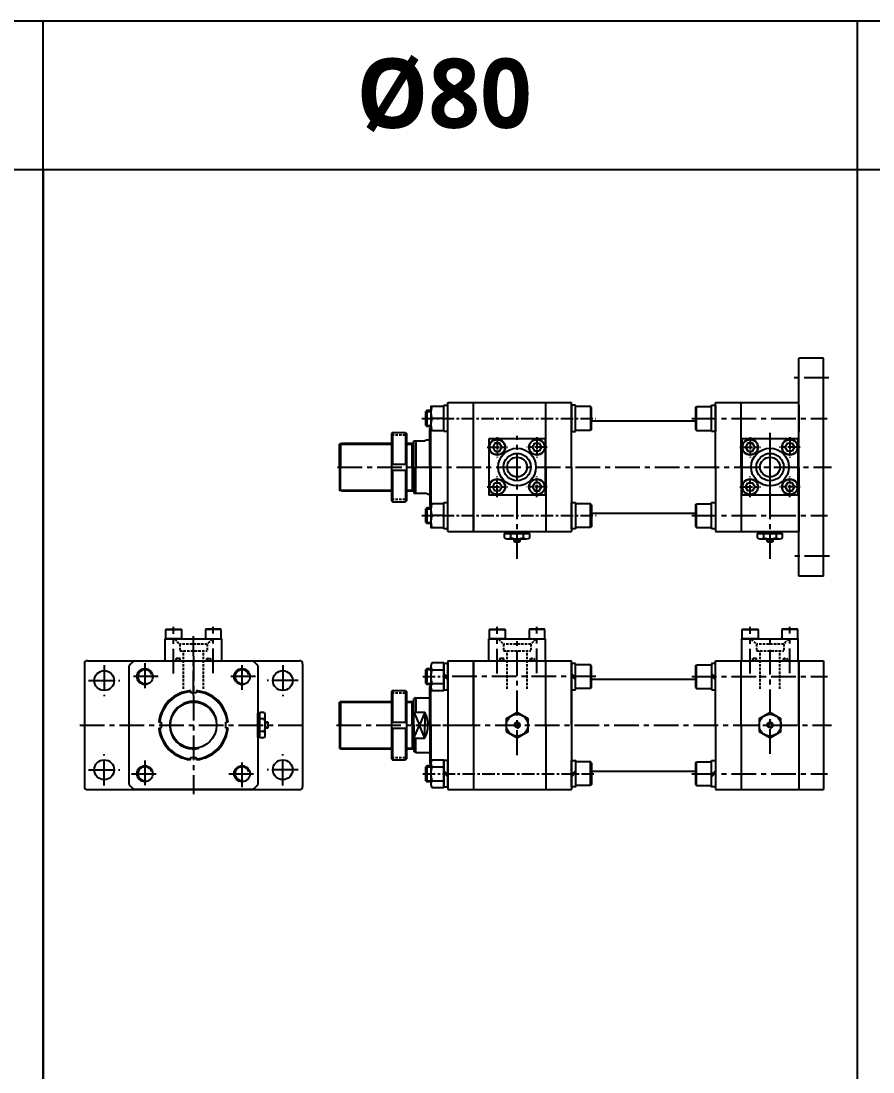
# Model space of a CAD drawing. Extents: x -819 to 9283, y 0 to 5329.
# Drawn here: x 2591 to 3450, y 4268 to 5329 of the extents above; entities that cross this region are included whole.
import ezdxf

# ---------------------------------------------------------------- set-up
doc = ezdxf.new("R2010")
doc.units = 0
doc.header["$LTSCALE"] = 10
doc.header["$MEASUREMENT"] = 0
for name, pattern in [('CENTER', [2, 1.25, -0.25, 0.25, -0.25]), ('CENTERX2', [4, 2.5, -0.5, 0.5, -0.5]), ('HIDDEN', [0.375, 0.25, -0.125])]:
    doc.linetypes.add(name, pattern=pattern)
doc.layers.get('0').update_dxf_attribs({"linetype": 'CONTINUOUS'})
doc.layers.get('DEFPOINTS').update_dxf_attribs({"linetype": 'CONTINUOUS'})
for name, color, linetype in [('CEN', 1, 'CENTERX2'), ('CENTER', 1, 'CENTER'), ('DIM', 2, 'CONTINUOUS'), ('ML', 7, 'CONTINUOUS')]:
    doc.layers.add(name, color=color, linetype=linetype)
doc.styles.add('문자', font='romans.shx')

msp = doc.modelspace()

# ---------------------------------------------------------------- linework, layer by layer
for p, q in [((5585.1, 5328.6), (0, 5328.6)), ((2613, 3208.2), (2613, 5328.6)), ((3434, 3208.2), (3434, 5328.6)), ((2613, 5178.6), (971, 5178.6)), ((2613, 5178.6), (1792, 5178.6)), ((5585.1, 5178.6), (2613, 5178.6)), ((2613, 5178.6), (2613, 3208.2)), ((3434, 5178.6), (2613, 5178.6)), ((3087.9, 4803.8), (3088.4, 4803.3)), ((3087.9, 4803.8), (3093.9, 4803.8)), ((3088.4, 4803.3), (3093.4, 4803.3)), ((3093.9, 4803.8), (3093.4, 4803.3)), ((3342.9, 4803.8), (3343.4, 4803.3)), ((3342.9, 4803.8), (3348.9, 4803.8)), ((3343.4, 4803.3), (3348.4, 4803.3)), ((3348.9, 4803.8), (3348.4, 4803.3)), ((2839.5, 4615.3), (2839.5, 4621.3)), ((2839.5, 4621.3), (2840, 4620.8)), ((2839.5, 4615.3), (2840, 4615.8)), ((2840, 4615.8), (2840, 4620.8)), ((3016.9, 4555.4), (3016.9, 4583.1))]:
    msp.add_line(p, q)
at = {"color": 7, "linetype": 'Continuous'}
for p, q in [((3078.9, 4813.7), (3102.9, 4813.7)), ((3078.9, 4811.7), (3078.9, 4813.7)), ((3102.9, 4811.7), (3102.9, 4813.7)), ((3333.9, 4813.7), (3357.9, 4813.7)), ((3333.9, 4811.7), (3333.9, 4813.7)), ((3357.9, 4811.7), (3357.9, 4813.7)), ((3078.2, 4807.3), (3078.2, 4811.7)), ((3078.2, 4811.7), (3090.9, 4811.7)), ((3081.4, 4806.3), (3100.4, 4806.3)), ((3084.6, 4807.3), (3084.6, 4811.7)), ((3088.4, 4803.3), (3088.4, 4806.3)), ((3090.9, 4811.7), (3103.6, 4811.7)), ((3093.4, 4803.3), (3093.4, 4806.3)), ((3097.3, 4807.3), (3097.3, 4811.7)), ((3103.6, 4807.3), (3103.6, 4811.7)), ((3333.2, 4807.3), (3333.2, 4811.7)), ((3333.2, 4811.7), (3345.9, 4811.7)), ((3336.4, 4806.3), (3355.4, 4806.3)), ((3339.6, 4807.3), (3339.6, 4811.7)), ((3343.4, 4803.3), (3343.4, 4806.3)), ((3345.9, 4811.7), (3358.6, 4811.7)), ((3348.4, 4803.3), (3348.4, 4806.3)), ((3352.3, 4807.3), (3352.3, 4811.7)), ((3358.6, 4807.3), (3358.6, 4811.7)), ((2829.6, 4606.3), (2829.6, 4630.3)), ((2831.6, 4630.3), (2829.6, 4630.3)), ((2836, 4631), (2831.6, 4631)), ((2831.6, 4618.3), (2831.6, 4631)), ((2836, 4624.6), (2831.6, 4624.6)), ((2837, 4608.7), (2837, 4627.8)), ((2831.6, 4605.6), (2831.6, 4618.3)), ((2836, 4611.9), (2831.6, 4611.9)), ((2840, 4620.8), (2837, 4620.8)), ((2840, 4615.8), (2837, 4615.8)), ((2831.6, 4606.3), (2829.6, 4606.3)), ((2836, 4605.6), (2831.6, 4605.6))]:
    msp.add_line(p, q, dxfattribs=at)
at = {"color": 3}
for p, q in [((3087.9, 4803.8), (3087.9, 4806.3)), ((3093.9, 4803.8), (3093.9, 4806.3)), ((3342.9, 4803.8), (3342.9, 4806.3)), ((3348.9, 4803.8), (3348.9, 4806.3)), ((2839.5, 4621.3), (2837, 4621.3)), ((2839.5, 4615.3), (2837, 4615.3))]:
    msp.add_line(p, q, dxfattribs=at)
at = {"color": 7, "linetype": 'Continuous'}
for points in [[(3079.9, 4611.9), (3090.9, 4605.6), (3101.9, 4611.9), (3101.9, 4624.6), (3090.9, 4631), (3079.9, 4624.6)], [(3334.9, 4611.9), (3345.9, 4605.6), (3356.9, 4611.9), (3356.9, 4624.6), (3345.9, 4631), (3334.9, 4624.6)], [(3090.1, 4619.8), (3089.2, 4618.3), (3090.1, 4616.8), (3091.8, 4616.8), (3092.7, 4618.3), (3091.8, 4619.8)], [(3345.1, 4619.8), (3344.2, 4618.3), (3345.1, 4616.8), (3346.8, 4616.8), (3347.7, 4618.3), (3346.8, 4619.8)]]:
    msp.add_lwpolyline(points, close=True, dxfattribs=at)
for centre, radius in [((3090.9, 4618.3), 11), ((3345.9, 4618.3), 11), ((3090.9, 4618.3), 2.5), ((3345.9, 4618.3), 2.5)]:
    msp.add_circle(centre, radius, dxfattribs=at)
for centre, radius, start, end in [((3081.4, 4811.9), 5.62, 235.6158, 270), ((3081.4, 4811.9), 5.62, 235.6158, 304.3842), ((3090.9, 4827.3), 21, 252.412, 270), ((3090.9, 4827.3), 21, 270, 287.588), ((3100.4, 4811.9), 5.62, 235.6158, 304.3842), ((3336.4, 4811.9), 5.62, 235.6158, 270), ((3336.4, 4811.9), 5.62, 235.6158, 304.3842), ((3345.9, 4827.3), 21, 252.412, 270), ((3345.9, 4827.3), 21, 270, 287.588), ((3355.4, 4811.9), 5.62, 235.6158, 304.3842), ((2831.4, 4627.8), 5.62, 325.6158, 34.3842), ((2816, 4618.3), 21, 0, 17.588), ((2816, 4618.3), 21, 342.412, 0), ((2831.4, 4608.7), 5.62, 325.6158, 34.3842), ((2831.4, 4608.7), 5.62, 325.6158, 0)]:
    msp.add_arc(centre, radius, start, end, dxfattribs=at)
at = {"layer": 'CEN'}
for p, q in [((3405.3, 4968.7), (3369.4, 4968.7)), ((3267, 4927.7), (3403.6, 4927.7)), ((3090.9, 4786.1), (3090.9, 4910.2)), ((3345.9, 4848.3), (3345.9, 4917.5)), ((3345.9, 4786.1), (3345.9, 4910.2)), ((2909.7, 4878.7), (3407.9, 4878.7)), ((3345.9, 4878.7), (3345.9, 4878.8)), ((3345.9, 4878.7), (3345.9, 4878.6)), ((3267, 4829.7), (3403.9, 4829.7)), ((3405.8, 4788.7), (3368.3, 4788.7)), ((2744.6, 4670.4), (2744.6, 4717.5)), ((2764.6, 4648.2), (2764.6, 4708)), ((2784.6, 4670.7), (2784.6, 4717.5)), ((3070.9, 4670.4), (3070.9, 4717.5)), ((3090.9, 4588.2), (3090.9, 4708)), ((3110.9, 4670.7), (3110.9, 4717.5)), ((3325.9, 4670.4), (3325.9, 4717.5)), ((3345.9, 4589.4), (3345.9, 4708.6)), ((3365.9, 4670.7), (3365.9, 4717.5)), ((2764.6, 4687.9), (2764.6, 4548.6)), ((2674.6, 4678.9), (2674.6, 4647.6)), ((2715.6, 4680.7), (2715.6, 4653.8)), ((2813.6, 4653.8), (2813.6, 4680.7)), ((2854.6, 4678.9), (2854.6, 4647.6)), ((2729.1, 4667.3), (2702.1, 4667.3)), ((2827.1, 4667.3), (2800.1, 4667.3)), ((3170.3, 4667.3), (3016.8, 4667.3)), ((3267, 4667.3), (3403.9, 4667.3)), ((2658.9, 4663.3), (2690.3, 4663.3)), ((2870.3, 4663.3), (2838.9, 4663.3)), ((2650, 4618.3), (2878.1, 4618.3)), ((2908.7, 4618.3), (3407.9, 4618.3)), ((3015.9, 4618.3), (3053, 4618.3)), ((2674.6, 4557.6), (2674.6, 4588.9)), ((2715.6, 4582.7), (2715.6, 4555.8)), ((2813.6, 4555.8), (2813.6, 4582.7)), ((2854.6, 4557.6), (2854.6, 4588.9)), ((2658.9, 4573.3), (2690.3, 4573.3)), ((2870.3, 4573.3), (2838.9, 4573.3)), ((2702.1, 4569.3), (2729.1, 4569.3)), ((2800.1, 4569.3), (2827.1, 4569.3)), ((3267, 4569.3), (3403.9, 4569.3))]:
    msp.add_line(p, q, dxfattribs=at)
at = {"layer": 'CENTER'}
for p, q in [((2994.9, 4927.7), (3170.3, 4927.7)), ((3070.9, 4909), (3070.9, 4888.4)), ((3110.9, 4909), (3110.9, 4888.4)), ((3325.9, 4909), (3325.9, 4888.4)), ((3365.9, 4909), (3365.9, 4888.4)), ((3060.6, 4898.7), (3081.2, 4898.7)), ((3121.2, 4898.7), (3100.6, 4898.7)), ((3315.6, 4898.7), (3336.2, 4898.7)), ((3376.2, 4898.7), (3355.6, 4898.7)), ((3070.9, 4848.4), (3070.9, 4869)), ((3110.9, 4848.4), (3110.9, 4869)), ((3325.9, 4848.4), (3325.9, 4869)), ((3365.9, 4848.4), (3365.9, 4869)), ((3060.6, 4858.7), (3081.2, 4858.7)), ((3121.2, 4858.7), (3100.6, 4858.7)), ((3315.6, 4858.7), (3336.2, 4858.7)), ((3376.2, 4858.7), (3355.6, 4858.7)), ((2994.9, 4829.7), (3170.5, 4829.7)), ((2995.8, 4667.3), (3017, 4667.3)), ((3021, 4667.3), (3016.8, 4667.3)), ((3145.8, 4667.3), (3150, 4667.3)), ((2995.8, 4569.3), (3170.5, 4569.3)), ((3145.8, 4569.3), (3150, 4569.3))]:
    msp.add_line(p, q, dxfattribs=at)
at = {"layer": 'DEFPOINTS', "color": 0, "linetype": 'ByBlock'}
msp.add_point((2986.9, 4591.8), dxfattribs=at)
at = {"layer": 'DIM'}
for p, q in [((2998.9, 4934.7), (3003.9, 4934.7)), ((2998.9, 4920.7), (3003.9, 4920.7)), ((2912.9, 4901.9), (2964.4, 4901.9)), ((2979.4, 4901.9), (2985.2, 4901.9)), ((2985.2, 4901.9), (2986.5, 4902.7)), ((2912.9, 4855.4), (2964.4, 4855.4)), ((2979.4, 4855.4), (2985.2, 4855.4)), ((2985.2, 4855.4), (2986.5, 4854.7)), ((2998.9, 4836.7), (3003.9, 4836.7)), ((2998.9, 4822.7), (3003.9, 4822.7)), ((2998.9, 4674.3), (3003.9, 4674.3)), ((2998.9, 4660.3), (3003.9, 4660.3)), ((2911.9, 4641.5), (2964.4, 4641.5)), ((2979.4, 4641.5), (2985.2, 4641.5)), ((2985.2, 4641.5), (2986.5, 4642.3)), ((2986.9, 4631.4), (2992.5, 4618.3)), ((2998, 4631.4), (2992.5, 4618.3)), ((2986.9, 4605.1), (2992.5, 4618.3)), ((2998, 4605.1), (2992.5, 4618.3)), ((2911.9, 4595), (2964.4, 4595)), ((2979.4, 4595), (2985.2, 4595)), ((2985.2, 4595), (2986.5, 4594.3)), ((2998.9, 4576.3), (3003.9, 4576.3)), ((2998.9, 4562.3), (3003.9, 4562.3))]:
    msp.add_line(p, q, dxfattribs=at)
for centre, radius, start, end in [((2715.6, 4667.3), 7, 14.9954, 282.3646), ((2813.6, 4667.3), 7, 14.9954, 282.3646), ((2764.6, 4618.3), 24, 13.753, 284.1951), ((3090.9, 4618.3), 3, 270, 180), ((3345.9, 4618.3), 3, 270, 180), ((2715.6, 4569.3), 7, 14.9954, 282.3646), ((2813.6, 4569.3), 7, 14.9954, 282.3646)]:
    msp.add_arc(centre, radius, start, end, dxfattribs=at)
at = {"layer": 'ML'}
for p, q in [((3399.9, 4988.7), (3374.9, 4988.7)), ((3374.9, 4768.7), (3374.9, 4988.7)), ((3399.9, 4768.7), (3399.9, 4988.7)), ((3016.9, 4941), (3020.9, 4941)), ((3016.9, 4914.4), (3016.9, 4941)), ((3020.9, 4943.7), (3145.9, 4943.7)), ((3020.9, 4813.7), (3020.9, 4943.7)), ((3046.9, 4943.7), (3145.9, 4943.7)), ((3046.9, 4878.7), (3046.9, 4943.7)), ((3046.9, 4813.7), (3046.9, 4943.7)), ((3119.9, 4878.7), (3119.9, 4943.7)), ((3145.9, 4878.7), (3145.9, 4943.7)), ((3149.9, 4941), (3145.9, 4941)), ((3145.9, 4941), (3145.9, 4914.4)), ((3149.9, 4914.4), (3149.9, 4941)), ((3286.9, 4941), (3290.9, 4941)), ((3286.9, 4914.4), (3286.9, 4941)), ((3290.9, 4878.7), (3290.9, 4943.7)), ((3290.9, 4943.7), (3374.9, 4943.7)), ((3290.9, 4941), (3290.9, 4914.4)), ((3316.9, 4878.7), (3316.9, 4943.7)), ((3374.9, 4878.7), (3374.9, 4943.7)), ((3374.9, 4941), (3374.9, 4914.4)), ((2999.9, 4935.7), (2998.9, 4934.7)), ((2998.9, 4920.7), (2998.9, 4934.7)), ((2999.9, 4935.7), (2999.9, 4919.7)), ((3003.9, 4935.7), (2999.9, 4935.7)), ((3165, 4939.7), (3150, 4939.7)), ((3165, 4939.7), (3165, 4915.7)), ((3166, 4938.7), (3165, 4939.7)), ((3166, 4916.7), (3166, 4938.7)), ((3270.9, 4938.7), (3271.9, 4939.7)), ((3270.9, 4938.7), (3270.9, 4916.7)), ((3271.9, 4939.7), (3286.9, 4939.7)), ((3271.9, 4915.7), (3271.9, 4939.7)), ((2998.9, 4920.7), (2999.9, 4919.7)), ((3003.9, 4919.7), (2999.9, 4919.7)), ((3016.9, 4927.7), (3005, 4927.7)), ((3166, 4925.2), (3270.9, 4925.2)), ((2965.4, 4913.7), (2964.4, 4912.7)), ((2964.4, 4912.7), (2964.4, 4844.7)), ((2965.4, 4913.7), (2965.4, 4881.7)), ((2965.4, 4913.7), (2978.4, 4913.7)), ((2978.4, 4913.7), (2978.4, 4881.7)), ((2978.4, 4913.7), (2979.4, 4912.7)), ((2979.4, 4912.7), (2979.4, 4844.7)), ((3002.9, 4917.7), (3003.9, 4918.7)), ((3002.9, 4878.7), (3002.9, 4917.7)), ((3003.9, 4878.7), (3003.9, 4918.7)), ((3020.9, 4914.4), (3016.9, 4914.4)), ((3145.9, 4914.4), (3149.9, 4914.4)), ((3165, 4915.7), (3150, 4915.7)), ((3166, 4916.7), (3165, 4915.7)), ((3270.9, 4916.7), (3271.9, 4915.7)), ((3271.9, 4915.7), (3286.9, 4915.7)), ((3290.9, 4914.4), (3286.9, 4914.4)), ((2912.7, 4902.7), (2911.9, 4901.9)), ((2911.9, 4878.7), (2911.9, 4901.9)), ((2912.7, 4902.7), (2912.7, 4878.7)), ((2913.7, 4902.7), (2964.4, 4902.7)), ((2979.4, 4902.7), (2986.9, 4902.7)), ((2985.2, 4878.7), (2985.2, 4902.7)), ((2986.9, 4878.7), (2986.9, 4905.2)), ((2986.9, 4905.2), (2998, 4905.2)), ((2988.9, 4905.2), (2988.9, 4878.7)), ((3001, 4906.2), (2998, 4905.2)), ((3001, 4906.2), (2998, 4905.2)), ((3001, 4906.2), (3002.9, 4906.2)), ((3001, 4906.2), (3002.9, 4906.2)), ((3119.4, 4907.2), (3062.4, 4907.2)), ((3062.4, 4907.2), (3062.4, 4850.2)), ((3119.4, 4850.2), (3119.4, 4907.2)), ((3317.4, 4907.2), (3317.4, 4850.2)), ((3374.4, 4907.2), (3317.4, 4907.2)), ((3374.4, 4850.2), (3374.4, 4907.2)), ((2911.9, 4878.7), (2911.9, 4855.4)), ((2912.7, 4854.7), (2912.7, 4878.7)), ((2964.4, 4881.7), (2979.4, 4881.7)), ((2985.2, 4878.7), (2985.2, 4854.7)), ((2986.9, 4878.7), (2986.9, 4852.2)), ((2988.9, 4852.2), (2988.9, 4878.7)), ((3002.9, 4878.7), (3002.9, 4839.7)), ((3003.9, 4878.7), (3003.9, 4838.7)), ((3046.9, 4878.7), (3046.9, 4813.7)), ((3119.9, 4878.7), (3119.9, 4813.7)), ((3145.9, 4878.7), (3145.9, 4813.7)), ((3290.9, 4878.7), (3290.9, 4813.7)), ((3316.9, 4878.7), (3316.9, 4813.7)), ((3374.9, 4878.7), (3374.9, 4813.7)), ((2964.4, 4875.7), (2979.4, 4875.7)), ((2965.4, 4875.7), (2965.4, 4843.7)), ((2978.4, 4875.7), (2978.4, 4843.7)), ((2912.7, 4854.7), (2911.9, 4855.4)), ((2913.7, 4854.7), (2964.4, 4854.7)), ((2979.4, 4854.7), (2986.9, 4854.7)), ((2986.9, 4852.2), (2998, 4852.2)), ((3001, 4851.2), (2998, 4852.2)), ((3001, 4851.2), (2998, 4852.2)), ((3001, 4851.2), (2998, 4852.2)), ((3001, 4851.2), (3002.9, 4851.2)), ((3001, 4851.2), (3002.9, 4851.2)), ((3001, 4851.2), (3002.9, 4851.2)), ((3001, 4851.2), (3002.9, 4851.2)), ((3119.4, 4850.2), (3062.4, 4850.2)), ((3374.4, 4850.2), (3317.4, 4850.2)), ((2964.4, 4844.7), (2965.4, 4843.7)), ((2965.4, 4843.7), (2978.4, 4843.7)), ((2979.4, 4844.7), (2978.4, 4843.7)), ((2999.9, 4837.7), (2998.9, 4836.7)), ((2998.9, 4822.7), (2998.9, 4836.7)), ((2999.9, 4837.7), (2999.9, 4821.7)), ((3003.9, 4837.7), (2999.9, 4837.7)), ((3002.9, 4839.7), (3003.9, 4838.7)), ((3002.9, 4839.7), (3003.9, 4838.7)), ((3016.9, 4816.4), (3016.9, 4843)), ((3016.9, 4843), (3020.9, 4843)), ((3145.9, 4843), (3149.9, 4843)), ((3145.9, 4816.4), (3145.9, 4843)), ((3149.9, 4843), (3149.9, 4816.4)), ((3165, 4841.7), (3150, 4841.7)), ((3165, 4817.7), (3165, 4841.7)), ((3166, 4840.7), (3165, 4841.7)), ((3166, 4840.7), (3166, 4818.7)), ((3270.9, 4840.7), (3271.9, 4841.7)), ((3270.9, 4840.7), (3270.9, 4818.7)), ((3271.9, 4841.7), (3286.9, 4841.7)), ((3271.9, 4817.7), (3271.9, 4841.7)), ((3286.9, 4843), (3290.9, 4843)), ((3286.9, 4816.4), (3286.9, 4843)), ((3290.9, 4843), (3290.9, 4816.4)), ((3374.9, 4843), (3374.9, 4816.4)), ((3016.9, 4829.7), (3005, 4829.7)), ((3166, 4832.2), (3270.9, 4832.2)), ((2998.9, 4822.7), (2999.9, 4821.7)), ((3003.9, 4821.7), (2999.9, 4821.7)), ((3020.9, 4816.4), (3016.9, 4816.4)), ((3020.9, 4813.7), (3145.9, 4813.7)), ((3046.9, 4813.7), (3145.9, 4813.7)), ((3149.9, 4816.4), (3145.9, 4816.4)), ((3165, 4817.7), (3150, 4817.7)), ((3166, 4818.7), (3165, 4817.7)), ((3270.9, 4818.7), (3271.9, 4817.7)), ((3271.9, 4817.7), (3286.9, 4817.7)), ((3290.9, 4816.4), (3286.9, 4816.4)), ((3290.9, 4813.7), (3374.9, 4813.7)), ((3399.9, 4768.7), (3374.9, 4768.7)), ((2736.6, 4714.7), (2736.9, 4715.3)), ((2736.6, 4714.7), (2752.6, 4714.7)), ((2736.6, 4705.3), (2736.6, 4714.7)), ((2736.9, 4715.3), (2752.2, 4715.3)), ((2752.2, 4715.3), (2752.6, 4714.7)), ((2752.6, 4714.7), (2752.6, 4705.3)), ((2776.9, 4715.3), (2776.6, 4714.7)), ((2792.6, 4714.7), (2776.6, 4714.7)), ((2776.6, 4714.7), (2776.6, 4705.3)), ((2792.2, 4715.3), (2776.9, 4715.3)), ((2792.6, 4714.7), (2792.2, 4715.3)), ((2792.6, 4705.3), (2792.6, 4714.7)), ((3062.9, 4714.7), (3063.3, 4715.3)), ((3062.9, 4705.3), (3062.9, 4714.7)), ((3062.9, 4714.7), (3078.9, 4714.7)), ((3063.3, 4715.3), (3078.6, 4715.3)), ((3078.6, 4715.3), (3078.9, 4714.7)), ((3078.9, 4714.7), (3078.9, 4705.3)), ((3103.3, 4715.3), (3102.9, 4714.7)), ((3118.9, 4714.7), (3102.9, 4714.7)), ((3102.9, 4714.7), (3102.9, 4705.3)), ((3118.6, 4715.3), (3103.3, 4715.3)), ((3118.9, 4714.7), (3118.6, 4715.3)), ((3118.9, 4705.3), (3118.9, 4714.7)), ((3317.9, 4714.7), (3318.3, 4715.3)), ((3317.9, 4714.7), (3333.9, 4714.7)), ((3317.9, 4705.3), (3317.9, 4714.7)), ((3318.3, 4715.3), (3333.6, 4715.3)), ((3333.6, 4715.3), (3333.9, 4714.7)), ((3333.9, 4714.7), (3333.9, 4705.3)), ((3358.3, 4715.3), (3357.9, 4714.7)), ((3373.9, 4714.7), (3357.9, 4714.7)), ((3357.9, 4714.7), (3357.9, 4705.3)), ((3373.6, 4715.3), (3358.3, 4715.3)), ((3373.9, 4714.7), (3373.6, 4715.3)), ((3373.9, 4705.3), (3373.9, 4714.7)), ((2736.1, 4705.3), (2793.1, 4705.3)), ((2736.1, 4683.3), (2736.1, 4705.3)), ((2752.6, 4705.3), (2736.6, 4705.3)), ((2793.1, 4683.3), (2793.1, 4705.3)), ((3062.4, 4705.3), (3119.4, 4705.3)), ((3062.4, 4683.3), (3062.4, 4705.3)), ((3078.9, 4705.3), (3062.9, 4705.3)), ((3119.4, 4683.3), (3119.4, 4705.3)), ((3317.4, 4705.3), (3374.4, 4705.3)), ((3317.4, 4683.3), (3317.4, 4705.3)), ((3333.9, 4705.3), (3317.9, 4705.3)), ((3374.4, 4683.3), (3374.4, 4705.3)), ((2654.6, 4680.3), (2654.6, 4556.3)), ((2657.6, 4683.3), (2871.6, 4683.3)), ((2699.6, 4558.3), (2699.6, 4678.2)), ((2704.6, 4683.3), (2824.5, 4683.3)), ((2829.6, 4678.2), (2829.6, 4558.3)), ((2874.6, 4680.3), (2874.6, 4556.3)), ((3003.9, 4677.7), (3003.9, 4656.9)), ((3016.9, 4681.1), (3005, 4681.1)), ((3016.9, 4653.4), (3016.9, 4681.1)), ((3020.9, 4683.3), (3145.9, 4683.3)), ((3020.9, 4683.3), (3020.9, 4553.3)), ((3020.9, 4683.3), (3046.9, 4683.3)), ((3020.9, 4683.3), (3020.9, 4553.3)), ((3046.9, 4618.3), (3046.9, 4683.3)), ((3046.9, 4683.3), (3046.9, 4553.3)), ((3119.9, 4618.3), (3119.9, 4683.3)), ((3145.9, 4618.3), (3145.9, 4683.3)), ((3149.9, 4680.6), (3145.9, 4680.6)), ((3145.9, 4680.6), (3145.9, 4654)), ((3145.9, 4679.3), (3145.9, 4557.3)), ((3149.9, 4654), (3149.9, 4680.6)), ((3165, 4679.3), (3150, 4679.3)), ((3165, 4679.3), (3165, 4655.3)), ((3166, 4678.3), (3165, 4679.3)), ((3166, 4656.3), (3166, 4678.3)), ((3270.9, 4678.3), (3271.9, 4679.3)), ((3270.9, 4678.3), (3270.9, 4656.3)), ((3271.9, 4679.3), (3286.9, 4679.3)), ((3271.9, 4655.3), (3271.9, 4679.3)), ((3290.9, 4680.6), (3286.9, 4680.6)), ((3286.9, 4680.6), (3286.9, 4654)), ((3290.9, 4618.3), (3290.9, 4683.3)), ((3290.9, 4683.3), (3374.9, 4683.3)), ((3290.9, 4654), (3290.9, 4680.6)), ((3316.9, 4618.3), (3316.9, 4683.3)), ((3374.9, 4618.3), (3374.9, 4683.3)), ((3374.9, 4683.3), (3399.9, 4683.3)), ((3374.9, 4683.3), (3374.9, 4553.3)), ((3399.9, 4683.3), (3399.9, 4553.3)), ((2999.9, 4675.3), (2998.9, 4674.3)), ((2998.9, 4660.3), (2998.9, 4674.3)), ((3003.9, 4675.3), (2999.9, 4675.3)), ((2999.9, 4675.3), (2999.9, 4659.3)), ((3005, 4674.2), (3016.9, 4674.2)), ((3020.9, 4666.4), (3016.9, 4670.4)), ((3020.9, 4664.1), (3016.9, 4668.1)), ((3145.9, 4670.4), (3149.9, 4666.4)), ((3145.9, 4668.1), (3149.9, 4664.1)), ((3286.9, 4670.4), (3290.9, 4666.4)), ((3286.9, 4668.1), (3290.9, 4664.1)), ((2998.9, 4660.3), (2999.9, 4659.3)), ((3003.9, 4659.3), (2999.9, 4659.3)), ((3002.9, 4657.3), (3003.9, 4658.3)), ((3002.9, 4618.3), (3002.9, 4657.3)), ((3002.9, 4618.3), (3002.9, 4656.9)), ((3003.9, 4618.3), (3003.9, 4658.3)), ((3005, 4660.3), (3016.9, 4660.3)), ((3165, 4655.3), (3150, 4655.3)), ((3166, 4656.3), (3165, 4655.3)), ((3166, 4664.8), (3270.9, 4664.8)), ((3270.9, 4656.3), (3271.9, 4655.3)), ((3271.9, 4655.3), (3286.9, 4655.3)), ((2761.6, 4653.1), (2761.6, 4650.8)), ((2767.6, 4650.8), (2761.6, 4650.8)), ((2767.6, 4653.1), (2767.6, 4650.8)), ((2965.4, 4653.3), (2964.4, 4652.3)), ((2964.4, 4652.3), (2964.4, 4584.3)), ((2965.4, 4653.3), (2978.4, 4653.3)), ((2965.4, 4653.3), (2965.4, 4621.3)), ((2978.4, 4653.3), (2979.4, 4652.3)), ((2978.4, 4653.3), (2978.4, 4621.3)), ((2979.4, 4652.3), (2979.4, 4584.3)), ((2988.9, 4645.8), (2986.9, 4644.8)), ((2986.9, 4618.3), (2986.9, 4644.8)), ((2988.9, 4645.8), (2988.9, 4631.4)), ((2988.9, 4645.8), (3002.9, 4645.8)), ((3001, 4645.8), (3002.9, 4645.8)), ((3001, 4645.8), (3002.9, 4645.8)), ((3003.9, 4618.3), (3003.9, 4653.5)), ((3005, 4653.4), (3016.9, 4653.4)), ((3145.9, 4654), (3149.9, 4654)), ((3286.9, 4654), (3290.9, 4654)), ((2912.7, 4642.3), (2911.9, 4641.5)), ((2911.9, 4618.3), (2911.9, 4641.5)), ((2912.7, 4642.3), (2964.4, 4642.3)), ((2912.7, 4642.3), (2912.7, 4618.3)), ((2979.4, 4642.3), (2986.9, 4642.3)), ((2985.2, 4618.3), (2985.2, 4642.3)), ((2986.9, 4631.4), (2998, 4631.4)), ((2998, 4631.4), (2998, 4618.3)), ((2729.7, 4621.3), (2732.1, 4621.3)), ((2729.7, 4615.3), (2732.1, 4615.3)), ((2732.1, 4621.3), (2732.1, 4615.3)), ((2799.5, 4621.3), (2797.1, 4621.3)), ((2797.1, 4615.3), (2797.1, 4621.3)), ((2799.5, 4615.3), (2797.1, 4615.3)), ((2911.9, 4618.3), (2911.9, 4595)), ((2912.7, 4594.3), (2912.7, 4618.3)), ((2964.4, 4621.3), (2979.4, 4621.3)), ((2964.4, 4615.3), (2979.4, 4615.3)), ((2965.4, 4615.3), (2965.4, 4583.3)), ((2978.4, 4615.3), (2978.4, 4583.3)), ((2985.2, 4618.3), (2985.2, 4594.3)), ((2986.9, 4618.3), (2986.9, 4591.8)), ((2998, 4605.1), (2998, 4618.3)), ((3002.9, 4618.3), (3002.9, 4579.7)), ((3002.9, 4618.3), (3002.9, 4579.3)), ((3003.9, 4618.3), (3003.9, 4583)), ((3003.9, 4618.3), (3003.9, 4578.3)), ((3046.9, 4618.3), (3046.9, 4553.3)), ((3119.9, 4618.3), (3119.9, 4553.3)), ((3145.9, 4618.3), (3145.9, 4553.3)), ((3290.9, 4618.3), (3290.9, 4553.3)), ((3316.9, 4618.3), (3316.9, 4553.3)), ((3374.9, 4618.3), (3374.9, 4553.3)), ((2986.9, 4605.1), (2998, 4605.1)), ((2988.9, 4590.8), (2988.9, 4605.1)), ((2912.7, 4594.3), (2911.9, 4595)), ((2912.7, 4594.3), (2964.4, 4594.3)), ((2979.4, 4594.3), (2986.9, 4594.3)), ((2988.9, 4590.8), (2986.9, 4591.8)), ((2988.9, 4590.8), (3002.9, 4590.8)), ((3001, 4590.8), (3002.9, 4590.8)), ((3001, 4590.8), (3002.9, 4590.8)), ((3001, 4590.8), (3002.9, 4590.8)), ((3001, 4590.8), (3002.9, 4590.8)), ((2761.6, 4583.4), (2761.6, 4585.8)), ((2761.6, 4585.8), (2767.6, 4585.8)), ((2767.6, 4583.4), (2767.6, 4585.8)), ((2964.4, 4584.3), (2965.4, 4583.3)), ((2965.4, 4583.3), (2978.4, 4583.3)), ((2979.4, 4584.3), (2978.4, 4583.3)), ((3016.9, 4583.1), (3005, 4583.1)), ((3165, 4581.3), (3150, 4581.3)), ((3165, 4557.3), (3165, 4581.3)), ((3166, 4580.3), (3165, 4581.3)), ((3166, 4580.3), (3166, 4558.3)), ((3270.9, 4580.3), (3271.9, 4581.3)), ((3270.9, 4580.3), (3270.9, 4558.3)), ((3271.9, 4581.3), (3286.9, 4581.3)), ((3271.9, 4557.3), (3271.9, 4581.3)), ((2999.9, 4577.3), (2998.9, 4576.3)), ((2998.9, 4562.3), (2998.9, 4576.3)), ((2999.9, 4577.3), (2999.9, 4561.3)), ((3003.9, 4577.3), (2999.9, 4577.3)), ((3002.9, 4579.3), (3003.9, 4578.3)), ((3002.9, 4579.3), (3003.9, 4578.3)), ((3003.9, 4579.7), (3003.9, 4558.9)), ((3005, 4576.2), (3016.9, 4576.2)), ((3020.9, 4568.4), (3016.9, 4572.4)), ((3020.9, 4566.1), (3016.9, 4570.1)), ((3145.9, 4568.4), (3149.9, 4572.4)), ((3145.9, 4566.1), (3149.9, 4570.1)), ((3166, 4571.8), (3270.9, 4571.8)), ((3286.9, 4568.4), (3290.9, 4572.4)), ((3286.9, 4566.1), (3290.9, 4570.1)), ((2998.9, 4562.3), (2999.9, 4561.3)), ((3003.9, 4561.3), (2999.9, 4561.3)), ((3005, 4562.3), (3016.9, 4562.3)), ((2657.6, 4553.3), (2871.6, 4553.3)), ((2824.5, 4553.3), (2704.6, 4553.3)), ((3005, 4555.4), (3016.9, 4555.4)), ((3020.9, 4553.3), (3145.9, 4553.3)), ((3020.9, 4553.3), (3046.9, 4553.3)), ((3165, 4557.3), (3150, 4557.3)), ((3166, 4558.3), (3165, 4557.3)), ((3270.9, 4558.3), (3271.9, 4557.3)), ((3271.9, 4557.3), (3286.9, 4557.3)), ((3290.9, 4553.3), (3374.9, 4553.3)), ((3374.9, 4553.3), (3399.9, 4553.3))]:
    msp.add_line(p, q, dxfattribs=at)
at = {"layer": 'ML', "color": 2, "linetype": 'HIDDEN'}
for p, q in [((2964.4, 4911.2), (2979.4, 4911.2)), ((2964.4, 4846.2), (2979.4, 4846.2)), ((2745.6, 4705.3), (2750.7, 4700.1)), ((2778.4, 4700.1), (2750.7, 4700.1)), ((2750.7, 4700.1), (2750.7, 4693.3)), ((2783.6, 4705.3), (2778.4, 4700.1)), ((2778.4, 4700.1), (2778.4, 4693.3)), ((3071.9, 4705.3), (3077.1, 4700.1)), ((3104.8, 4700.1), (3077.1, 4700.1)), ((3077.1, 4700.1), (3077.1, 4693.3)), ((3109.9, 4705.3), (3104.8, 4700.1)), ((3104.8, 4700.1), (3104.8, 4693.3)), ((3326.9, 4705.3), (3332.1, 4700.1)), ((3359.8, 4700.1), (3332.1, 4700.1)), ((3332.1, 4700.1), (3332.1, 4693.3)), ((3364.9, 4705.3), (3359.8, 4700.1)), ((3359.8, 4700.1), (3359.8, 4693.3)), ((2750.7, 4693.3), (2778.4, 4693.3)), ((2754.6, 4654.9), (2754.6, 4693.3)), ((2774.6, 4654.9), (2774.6, 4693.3)), ((3077.1, 4693.3), (3104.8, 4693.3)), ((3080.9, 4654.9), (3080.9, 4693.3)), ((3100.9, 4654.9), (3100.9, 4693.3)), ((3332.1, 4693.3), (3359.8, 4693.3)), ((3335.9, 4654.9), (3335.9, 4693.3)), ((3355.9, 4654.9), (3355.9, 4693.3)), ((2751.1, 4685.7), (2747.1, 4685.7)), ((2747.1, 4683.3), (2747.1, 4685.7)), ((2751.1, 4683.3), (2751.1, 4685.7)), ((2778.1, 4685.7), (2782.1, 4685.7)), ((2778.1, 4683.3), (2778.1, 4685.7)), ((2782.1, 4683.3), (2782.1, 4685.7)), ((3077.4, 4685.7), (3073.4, 4685.7)), ((3073.4, 4683.3), (3073.4, 4685.7)), ((3077.4, 4683.3), (3077.4, 4685.7)), ((3104.4, 4683.3), (3104.4, 4685.7)), ((3104.4, 4685.7), (3108.4, 4685.7)), ((3108.4, 4683.3), (3108.4, 4685.7)), ((3332.4, 4685.7), (3328.4, 4685.7)), ((3328.4, 4683.3), (3328.4, 4685.7)), ((3332.4, 4683.3), (3332.4, 4685.7)), ((3359.4, 4685.7), (3363.4, 4685.7)), ((3359.4, 4683.3), (3359.4, 4685.7)), ((3363.4, 4683.3), (3363.4, 4685.7)), ((2964.4, 4650.8), (2979.4, 4650.8)), ((2964.4, 4585.8), (2979.4, 4585.8))]:
    msp.add_line(p, q, dxfattribs=at)
at = {"layer": 'ML', "color": 2}
msp.add_line((2985.2, 4855.4), (2986.5, 4854.7), dxfattribs=at)
at = {"layer": 'ML'}
for points in [[(3016.9, 4939.7), (3003.9, 4939.7), (3003.9, 4915.7), (3016.9, 4915.7)], [(3016.9, 4841.7), (3003.9, 4841.7), (3003.9, 4817.7), (3016.9, 4817.7)], [(3020.9, 4582.6), (3016.9, 4582.6), (3016.9, 4556), (3020.9, 4556), (3020.9, 4582.6)]]:
    msp.add_lwpolyline(points, close=True, dxfattribs=at)
for points in [[(3005, 4939.7, 0.178633), (3005, 4927.7, 0.178633), (3005, 4915.7)], [(3005, 4841.7, 0.178633), (3005, 4829.7, 0.178633), (3005, 4817.7)]]:
    msp.add_lwpolyline(points, format="xyb", dxfattribs=at)
for points in [[(3068.6, 4894.7), (3073.2, 4894.7), (3075.5, 4898.7), (3073.2, 4902.7), (3068.6, 4902.7), (3066.3, 4898.7), (3068.6, 4894.7)], [(3113.2, 4894.7), (3108.6, 4894.7), (3106.3, 4898.7), (3108.6, 4902.7), (3113.2, 4902.7), (3115.5, 4898.7), (3113.2, 4894.7)], [(3323.6, 4894.7), (3328.2, 4894.7), (3330.5, 4898.7), (3328.2, 4902.7), (3323.6, 4902.7), (3321.3, 4898.7), (3323.6, 4894.7)], [(3368.2, 4894.7), (3363.6, 4894.7), (3361.3, 4898.7), (3363.6, 4902.7), (3368.2, 4902.7), (3370.5, 4898.7), (3368.2, 4894.7)], [(3068.6, 4862.7), (3073.2, 4862.7), (3075.5, 4858.7), (3073.2, 4854.7), (3068.6, 4854.7), (3066.3, 4858.7), (3068.6, 4862.7)], [(3113.2, 4862.7), (3108.6, 4862.7), (3106.3, 4858.7), (3108.6, 4854.7), (3113.2, 4854.7), (3115.5, 4858.7), (3113.2, 4862.7)], [(3323.6, 4862.7), (3328.2, 4862.7), (3330.5, 4858.7), (3328.2, 4854.7), (3323.6, 4854.7), (3321.3, 4858.7), (3323.6, 4862.7)], [(3368.2, 4862.7), (3363.6, 4862.7), (3361.3, 4858.7), (3363.6, 4854.7), (3368.2, 4854.7), (3370.5, 4858.7), (3368.2, 4862.7)], [(3020.9, 4680.6), (3016.9, 4680.6), (3016.9, 4654), (3020.9, 4654), (3020.9, 4680.6)], [(3145.9, 4582.6), (3149.9, 4582.6), (3149.9, 4556), (3145.9, 4556), (3145.9, 4582.6)], [(3286.9, 4582.6), (3290.9, 4582.6), (3290.9, 4556), (3286.9, 4556), (3286.9, 4582.6)]]:
    msp.add_lwpolyline(points, dxfattribs=at)
for centre, radius in [((3070.9, 4898.7), 8), ((3070.9, 4898.7), 7.65), ((3110.9, 4898.7), 8), ((3110.9, 4898.7), 7.65), ((3325.9, 4898.7), 8), ((3325.9, 4898.7), 7.65), ((3365.9, 4898.7), 8), ((3365.9, 4898.7), 7.65), ((3090.9, 4878.7), 19), ((3090.9, 4878.7), 13.8), ((3090.9, 4878.7), 10), ((3345.9, 4878.7), 19), ((3345.9, 4878.7), 13.8), ((3345.9, 4878.7), 10), ((3070.9, 4858.7), 8), ((3070.9, 4858.7), 7.65), ((3110.9, 4858.7), 8), ((3110.9, 4858.7), 7.65), ((3325.9, 4858.7), 8), ((3325.9, 4858.7), 7.65), ((3365.9, 4858.7), 8), ((3365.9, 4858.7), 7.65), ((2674.6, 4663.3), 10), ((2715.6, 4667.3), 8), ((2813.6, 4667.3), 8), ((2854.6, 4663.3), 10), ((2764.6, 4618.3), 23.2), ((2674.6, 4573.3), 10), ((2854.6, 4573.3), 10), ((2715.6, 4569.3), 8), ((2813.6, 4569.3), 8)]:
    msp.add_circle(centre, radius, dxfattribs=at)
for centre, radius, start, end in [((2657.6, 4680.3), 3, 90, 180), ((2764.6, 4618.3), 88.4, 132.6847, 137.3153), ((2764.6, 4618.3), 88.4, 42.6847, 47.3153), ((2871.6, 4680.3), 3, 0, 90), ((3010.1, 4677.7), 6.13, 145.6158, 214.3842), ((3026.8, 4667.3), 22.9, 162.412, 197.588), ((3010.1, 4656.9), 6.13, 145.6158, 214.3842), ((2764.6, 4618.3), 35, 94.9171, 175.0829), ((2764.6, 4618.3), 34, 95.0621, 174.9379), ((2764.6, 4618.3), 35, 4.9171, 85.0829), ((2764.6, 4618.3), 34, 5.0621, 84.9379), ((2970.8, 4618.3), 30.2, 0, 25.7665), ((2764.6, 4618.3), 35, 184.9171, 265.0829), ((2764.6, 4618.3), 34, 185.0621, 264.9379), ((2764.6, 4618.3), 34, 275.0621, 354.9379), ((2764.6, 4618.3), 35, 274.9171, 355.0829), ((2970.8, 4618.3), 30.2, 334.2335, 0), ((3010.1, 4579.7), 6.13, 145.6158, 214.3842), ((3026.8, 4569.3), 22.9, 162.412, 197.588), ((3010.1, 4558.9), 6.13, 145.6158, 214.3842), ((2657.6, 4556.3), 3, 180, 270), ((2764.6, 4618.3), 88.4, 222.6847, 227.3153), ((2764.6, 4618.3), 88.4, 312.6847, 317.3153), ((2871.6, 4556.3), 3, 270, 0)]:
    msp.add_arc(centre, radius, start, end, dxfattribs=at)
at = {"layer": 'ML', "color": 2, "linetype": 'HIDDEN'}
for centre, start, end in [((2748.3, 4684.5), 90, 270), ((2749.7, 4684.5), 270, 90), ((2779.5, 4684.5), 90, 270), ((2780.9, 4684.5), 270, 90), ((3074.6, 4684.5), 90, 270), ((3076, 4684.5), 270, 90), ((3105.8, 4684.5), 90, 270), ((3107.2, 4684.5), 270, 90), ((3329.6, 4684.5), 90, 270), ((3331, 4684.5), 270, 90), ((3360.8, 4684.5), 90, 270), ((3362.2, 4684.5), 270, 90)]:
    msp.add_arc(centre, 1.2, start, end, dxfattribs=at)

# ---------------------------------------------------------------- texts
at = {"insert": (2928.9, 5290.8), "char_height": 70, "attachment_point": 1, "style": '문자'}
msp.add_mtext_dynamic_manual_height_columns('{\\fMalgun Gothic|b1|i0|c129|p50;%%C80}', width=124.533, gutter_width=16, heights=[-75.6], dxfattribs=at)

doc.saveas('drawing.dxf')
